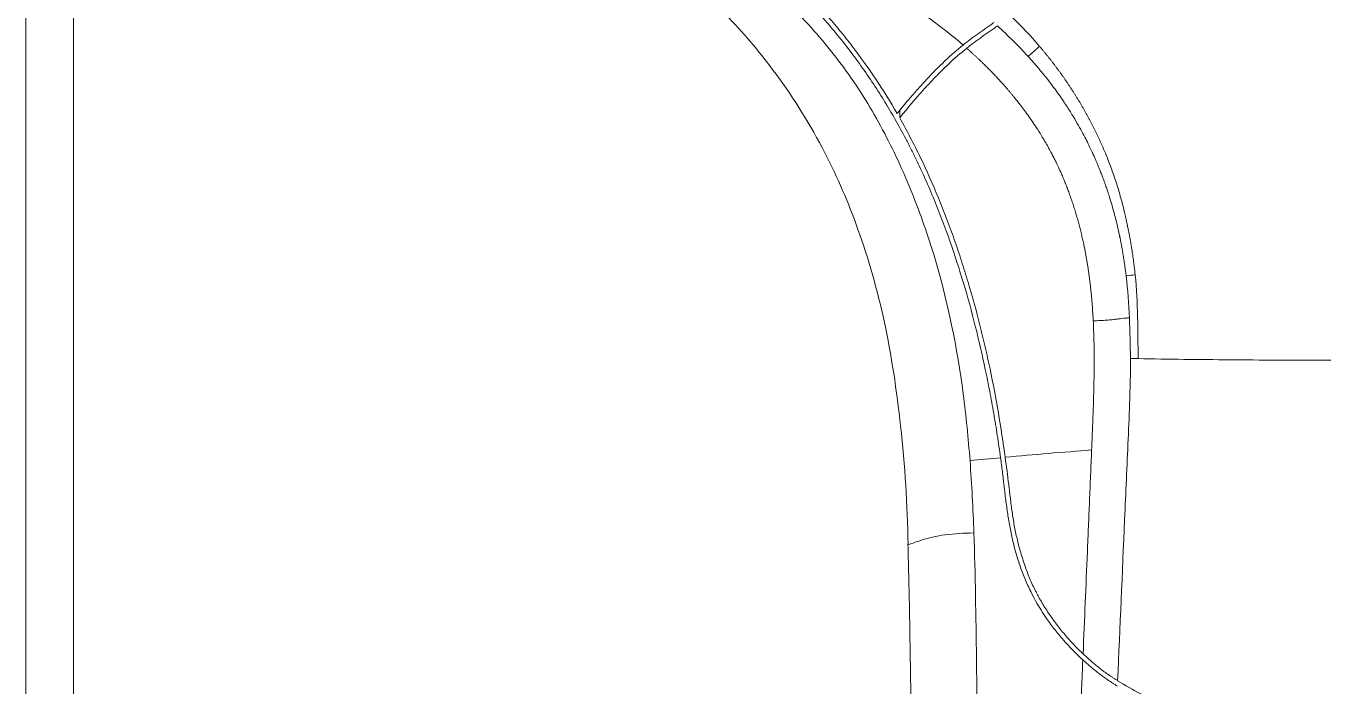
# Model space of a CAD drawing. Header units: millimetres. Extents: x -6909 to -4533, y -2578 to 782.
# Drawn here: x -5926.4 to -5871.7, y -706.4 to -678.6 of the extents above; entities that cross this region are included whole.
import ezdxf

# ---------------------------------------------------------------- set-up
doc = ezdxf.new("R2010")
doc.units = ezdxf.units.MM

msp = doc.modelspace()

# ---------------------------------------------------------------- linework, layer by layer
at = {"linetype": 'Continuous', "lineweight": 13}
msp.add_line((-5926.414, -1339.684), (-5926.414, -369.386), dxfattribs=at)
at = {"linetype": 'Continuous', "lineweight": 18}
for p, q in [((-5924.414, -369.386), (-5924.414, -1339.684)), ((-5889.568, -682.453), (-5889.568, -682.14))]:
    msp.add_line(p, q, dxfattribs=at)
for points, knots in [([(-5889.216, -700.451), (-5889.24, -698.775), (-5889.45, -695.611), (-5890.106, -691.143), (-5891.196, -687.272), (-5892.709, -683.755), (-5894.56, -680.76), (-5896.547, -678.397), (-5898.114, -676.877), (-5899.196, -675.947), (-5900.476, -674.915), (-5902.412, -673.541), (-5905.48, -671.695), (-5909.427, -669.709), (-5912.395, -668.251), (-5914.059, -667.475)], [0, 0, 0, 0, 0.111115, 0.2116, 0.301481, 0.380763, 0.469056, 0.539275, 0.591359, 0.618346, 0.636859, 0.704228, 0.778708, 0.877441, 1, 1, 1, 1]), ([(-5885.315, -696.788), (-5885.336, -696.632), (-5885.358, -696.475), (-5885.404, -696.162), (-5885.427, -696.006), (-5885.499, -695.538), (-5885.55, -695.227), (-5885.656, -694.606), (-5885.713, -694.297), (-5885.83, -693.679), (-5885.892, -693.372), (-5886.086, -692.451), (-5886.226, -691.841), (-5886.531, -690.629), (-5886.696, -690.027), (-5887.053, -688.832), (-5887.244, -688.238), (-5887.657, -687.06), (-5887.879, -686.476), (-5888.237, -685.607), (-5888.36, -685.319), (-5888.616, -684.746), (-5888.749, -684.461), (-5888.921, -684.106), (-5888.955, -684.035), (-5889.025, -683.894), (-5889.13, -683.683), (-5889.238, -683.473), (-5889.457, -683.056), (-5889.607, -682.782), (-5890.069, -681.968), (-5890.395, -681.438), (-5891.083, -680.406), (-5891.445, -679.902), (-5892.207, -678.924), (-5892.607, -678.448), (-5893.237, -677.755), (-5893.451, -677.528), (-5893.781, -677.192), (-5893.892, -677.081), (-5894.116, -676.86), (-5894.229, -676.751), (-5894.801, -676.21), (-5895.271, -675.796), (-5896.238, -675), (-5896.734, -674.619), (-5897.75, -673.886), (-5898.269, -673.535), (-5899.326, -672.858), (-5899.865, -672.532), (-5900.412, -672.217)], [0, 0, 0, 0, 0.015625, 0.015625, 0.03125, 0.03125, 0.0625, 0.0625, 0.09375, 0.09375, 0.125, 0.125, 0.1875, 0.1875, 0.25, 0.25, 0.3125, 0.3125, 0.375, 0.375, 0.40625, 0.40625, 0.4375, 0.4375, 0.445312, 0.445312, 0.453125, 0.46875, 0.46875, 0.5, 0.5, 0.5625, 0.5625, 0.625, 0.625, 0.6875, 0.6875, 0.71875, 0.71875, 0.734375, 0.734375, 0.75, 0.75, 0.8125, 0.8125, 0.875, 0.875, 0.9375, 0.9375, 1, 1, 1, 1]), ([(-5899.241, -672.69), (-5898.753, -672.991), (-5898.273, -673.301), (-5897.331, -673.945), (-5896.868, -674.279), (-5896.189, -674.799), (-5895.965, -674.976), (-5895.633, -675.246), (-5895.523, -675.337), (-5895.305, -675.521), (-5895.196, -675.614), (-5894.656, -676.081), (-5894.238, -676.468), (-5893.427, -677.267), (-5893.035, -677.679), (-5892.563, -678.212), (-5892.469, -678.32), (-5892.284, -678.536), (-5892.192, -678.646), (-5891.92, -678.976), (-5891.743, -679.199), (-5891.223, -679.876), (-5890.892, -680.339), (-5890.261, -681.286), (-5889.961, -681.771), (-5889.675, -682.266)], [0, 0, 0, 0, 0.125, 0.125, 0.25, 0.25, 0.3125, 0.3125, 0.34375, 0.34375, 0.375, 0.375, 0.5, 0.5, 0.625, 0.625, 0.65625, 0.65625, 0.6875, 0.6875, 0.75, 0.75, 0.875, 0.875, 1, 1, 1, 1]), ([(-5886.894, -679.375), (-5886.792, -679.292), (-5886.689, -679.212), (-5886.531, -679.094), (-5886.479, -679.055), (-5886.372, -678.977), (-5886.318, -678.938), (-5886.21, -678.862), (-5886.156, -678.823), (-5886.046, -678.747), (-5885.991, -678.708), (-5885.908, -678.649), (-5885.88, -678.63), (-5885.824, -678.59), (-5885.797, -678.569), (-5885.741, -678.529), (-5885.713, -678.509), (-5885.657, -678.469), (-5885.629, -678.449), (-5885.602, -678.429)], [0, 0, 0, 0, 0.25, 0.25, 0.375, 0.375, 0.5, 0.5, 0.625, 0.625, 0.75, 0.75, 0.8125, 0.8125, 0.875, 0.875, 0.9375, 0.9375, 1, 1, 1, 1]), ([(-5885.446, -678.569), (-5885.473, -678.589), (-5885.501, -678.608), (-5885.556, -678.647), (-5885.584, -678.667), (-5885.639, -678.707), (-5885.667, -678.726), (-5885.722, -678.766), (-5885.75, -678.786), (-5885.806, -678.825), (-5885.834, -678.845), (-5885.89, -678.883), (-5885.918, -678.902), (-5886, -678.96), (-5886.055, -678.998), (-5886.164, -679.074), (-5886.217, -679.112), (-5886.324, -679.189), (-5886.377, -679.228), (-5886.535, -679.346), (-5886.638, -679.426), (-5886.741, -679.508)], [0, 0, 0, 0, 0.0625, 0.0625, 0.125, 0.125, 0.1875, 0.1875, 0.25, 0.25, 0.3125, 0.3125, 0.375, 0.375, 0.5, 0.5, 0.625, 0.625, 0.75, 0.75, 1, 1, 1, 1]), ([(-5886.894, -679.375), (-5887.154, -679.584), (-5887.404, -679.804), (-5887.769, -680.148), (-5887.889, -680.264), (-5888.125, -680.501), (-5888.242, -680.621), (-5888.472, -680.864), (-5888.585, -680.988), (-5888.81, -681.237), (-5888.921, -681.363), (-5889.25, -681.744), (-5889.464, -682.003), (-5889.675, -682.266)], [0, 0, 0, 0, 0.25, 0.25, 0.375, 0.375, 0.5, 0.5, 0.625, 0.625, 0.75, 0.75, 1, 1, 1, 1]), ([(-5886.741, -679.508), (-5887.006, -679.72), (-5887.261, -679.944), (-5887.632, -680.294), (-5887.753, -680.412), (-5887.994, -680.654), (-5888.112, -680.776), (-5888.346, -681.024), (-5888.461, -681.15), (-5888.689, -681.404), (-5888.802, -681.532), (-5889.136, -681.921), (-5889.354, -682.185), (-5889.568, -682.453)], [0, 0, 0, 0, 0.25, 0.25, 0.375, 0.375, 0.5, 0.5, 0.625, 0.625, 0.75, 0.75, 1, 1, 1, 1]), ([(-5889.568, -682.453), (-5889.26, -682.997), (-5888.971, -683.551), (-5888.427, -684.675), (-5888.173, -685.246), (-5887.816, -686.114), (-5887.7, -686.405), (-5887.533, -686.845), (-5887.478, -686.993), (-5887.371, -687.288), (-5887.318, -687.436), (-5887.162, -687.88), (-5887.061, -688.178), (-5886.868, -688.776), (-5886.775, -689.076), (-5886.505, -689.979), (-5886.338, -690.586), (-5886.146, -691.35), (-5886.108, -691.503), (-5886.034, -691.809), (-5885.998, -691.963), (-5885.892, -692.424), (-5885.824, -692.732), (-5885.63, -693.658), (-5885.513, -694.277), (-5885.301, -695.521), (-5885.206, -696.145), (-5885.119, -696.77)], [0, 0, 0, 0, 0.125, 0.125, 0.25, 0.25, 0.3125, 0.3125, 0.34375, 0.34375, 0.375, 0.375, 0.4375, 0.4375, 0.5, 0.5, 0.625, 0.625, 0.65625, 0.65625, 0.6875, 0.6875, 0.75, 0.75, 0.875, 0.875, 1, 1, 1, 1]), ([(-5879.517, -692.609), (-5878.232, -692.631), (-5876.936, -692.647), (-5874.331, -692.669), (-5871.714, -692.679), (-5869.098, -692.669), (-5866.493, -692.647), (-5865.197, -692.631), (-5863.912, -692.609)], [0, 0, 0, 0, 0.25, 0.25, 0.5, 0.75, 0.75, 1, 1, 1, 1]), ([(-5885.315, -696.788), (-5885.288, -696.985), (-5885.263, -697.182), (-5885.226, -697.478), (-5885.214, -697.577), (-5885.19, -697.774), (-5885.179, -697.873), (-5885.144, -698.169), (-5885.121, -698.367), (-5885.07, -698.761), (-5885.044, -698.958), (-5884.984, -699.35), (-5884.952, -699.546), (-5884.878, -699.935), (-5884.838, -700.129), (-5884.746, -700.515), (-5884.696, -700.707), (-5884.583, -701.089), (-5884.521, -701.279), (-5884.419, -701.562), (-5884.384, -701.656), (-5884.31, -701.842), (-5884.195, -702.118), (-5884.068, -702.386), (-5883.799, -702.911), (-5883.598, -703.246), (-5883.266, -703.728), (-5883.151, -703.885), (-5882.97, -704.116), (-5882.909, -704.192), (-5882.784, -704.342), (-5882.721, -704.416), (-5882.4, -704.781), (-5882.128, -705.056), (-5881.845, -705.316)], [0, 0, 0, 0, 0.0625, 0.0625, 0.09375, 0.09375, 0.125, 0.125, 0.1875, 0.1875, 0.25, 0.25, 0.3125, 0.3125, 0.375, 0.375, 0.4375, 0.4375, 0.5, 0.5, 0.53125, 0.53125, 0.5625, 0.625, 0.625, 0.75, 0.75, 0.8125, 0.8125, 0.84375, 0.84375, 0.875, 0.875, 1, 1, 1, 1]), ([(-5885.119, -696.77), (-5885.066, -697.153), (-5885.017, -697.537), (-5884.958, -698.017), (-5884.947, -698.113), (-5884.924, -698.305), (-5884.901, -698.497), (-5884.878, -698.689), (-5884.853, -698.881), (-5884.84, -698.977), (-5884.814, -699.168), (-5884.799, -699.263), (-5884.769, -699.453), (-5884.72, -699.737), (-5884.662, -700.018), (-5884.533, -700.576), (-5884.43, -700.942), (-5884.244, -701.48), (-5884.178, -701.658), (-5884.068, -701.921), (-5884.03, -702.009), (-5883.951, -702.183), (-5883.89, -702.312), (-5883.824, -702.44), (-5883.78, -702.526), (-5883.758, -702.568), (-5883.689, -702.695), (-5883.642, -702.779), (-5883.498, -703.027), (-5883.397, -703.189), (-5883.186, -703.505), (-5883.076, -703.66), (-5882.904, -703.886), (-5882.846, -703.961), (-5882.727, -704.108), (-5882.667, -704.181), (-5882.485, -704.396), (-5882.359, -704.535), (-5882.102, -704.806), (-5881.97, -704.937), (-5881.835, -705.065)], [0, 0, 0, 0, 0.125, 0.125, 0.15625, 0.15625, 0.1875, 0.21875, 0.21875, 0.25, 0.25, 0.28125, 0.28125, 0.3125, 0.375, 0.375, 0.5, 0.5, 0.5625, 0.5625, 0.59375, 0.59375, 0.625, 0.640625, 0.640625, 0.65625, 0.65625, 0.6875, 0.6875, 0.75, 0.75, 0.8125, 0.8125, 0.84375, 0.84375, 0.875, 0.875, 0.9375, 0.9375, 1, 1, 1, 1]), ([(-5887.667, -801.958), (-5887.669, -801.825), (-5887.671, -801.693), (-5887.675, -801.428), (-5887.677, -801.295), (-5887.683, -800.897), (-5887.687, -800.632), (-5887.698, -799.837), (-5887.706, -799.307), (-5887.73, -797.716), (-5887.746, -796.656), (-5887.793, -793.475), (-5887.824, -791.354), (-5887.918, -784.992), (-5887.981, -780.751), (-5888.107, -772.268), (-5888.17, -768.027), (-5888.265, -761.665), (-5888.296, -759.544), (-5888.359, -755.303), (-5888.391, -753.182), (-5888.454, -748.941), (-5888.486, -746.82), (-5888.55, -742.577), (-5888.597, -739.396), (-5888.645, -736.215), (-5888.677, -734.094), (-5888.693, -733.034), (-5888.741, -729.854), (-5888.805, -725.614), (-5888.886, -720.312), (-5888.935, -717.127), (-5888.959, -715.533), (-5888.968, -715.002), (-5888.984, -713.94), (-5888.997, -713.143), (-5889.009, -712.352), (-5889.017, -711.826), (-5889.021, -711.565), (-5889.033, -710.783), (-5889.045, -710.006), (-5889.058, -709.231), (-5889.066, -708.714), (-5889.07, -708.455), (-5889.083, -707.677), (-5889.092, -707.158), (-5889.104, -706.38), (-5889.108, -706.12), (-5889.117, -705.601), (-5889.128, -704.823), (-5889.157, -703.008), (-5889.19, -701.455), (-5889.222, -700.42)], [0, 0, 0, 0, 0.003906, 0.003906, 0.007812, 0.007812, 0.015625, 0.015625, 0.03125, 0.03125, 0.0625, 0.0625, 0.125, 0.125, 0.25, 0.25, 0.375, 0.375, 0.4375, 0.4375, 0.5, 0.5, 0.5625, 0.5625, 0.625, 0.65625, 0.65625, 0.6875, 0.6875, 0.75, 0.8125, 0.84375, 0.84375, 0.859375, 0.859375, 0.875, 0.882812, 0.882812, 0.890625, 0.890625, 0.90625, 0.914062, 0.914062, 0.921875, 0.921875, 0.9375, 0.9375, 0.945312, 0.945312, 0.953125, 0.96875, 1, 1, 1, 1]), ([(-5880.378, -706.197), (-5880.411, -706.176), (-5880.444, -706.155), (-5880.51, -706.113), (-5880.543, -706.091), (-5880.609, -706.048), (-5880.642, -706.027), (-5880.707, -705.983), (-5880.74, -705.961), (-5880.804, -705.917), (-5880.836, -705.894), (-5880.9, -705.849), (-5880.931, -705.826), (-5881.025, -705.757), (-5881.086, -705.71), (-5881.206, -705.615), (-5881.266, -705.567), (-5881.383, -705.47), (-5881.441, -705.421), (-5881.613, -705.272), (-5881.725, -705.17), (-5881.835, -705.065)], [0, 0, 0, 0, 0.0625, 0.0625, 0.125, 0.125, 0.1875, 0.1875, 0.25, 0.25, 0.3125, 0.3125, 0.375, 0.375, 0.5, 0.5, 0.625, 0.625, 0.75, 0.75, 1, 1, 1, 1]), ([(-5881.845, -705.316), (-5881.734, -705.418), (-5881.622, -705.517), (-5881.449, -705.663), (-5881.391, -705.712), (-5881.273, -705.807), (-5881.214, -705.854), (-5881.093, -705.947), (-5881.032, -705.992), (-5880.939, -706.06), (-5880.907, -706.083), (-5880.844, -706.127), (-5880.812, -706.149), (-5880.748, -706.193), (-5880.715, -706.214), (-5880.65, -706.257), (-5880.617, -706.278), (-5880.552, -706.32), (-5880.519, -706.341), (-5880.453, -706.383), (-5880.42, -706.404), (-5880.387, -706.424)], [0, 0, 0, 0, 0.25, 0.25, 0.375, 0.375, 0.5, 0.5, 0.625, 0.625, 0.6875, 0.6875, 0.75, 0.75, 0.8125, 0.8125, 0.875, 0.875, 0.9375, 0.9375, 1, 1, 1, 1]), ([(-5880.378, -706.197), (-5880.058, -706.398), (-5879.731, -706.584), (-5879.064, -706.925), (-5878.724, -707.082), (-5878.033, -707.368), (-5877.681, -707.498), (-5876.965, -707.734), (-5876.602, -707.839), (-5876.141, -707.956), (-5876.048, -707.979), (-5875.862, -708.022), (-5875.584, -708.085), (-5875.304, -708.142), (-5874.744, -708.245), (-5873.995, -708.36), (-5873.239, -708.428), (-5872.481, -708.474), (-5872.1, -708.485), (-5871.622, -708.485), (-5871.526, -708.485), (-5871.335, -708.482), (-5871.239, -708.48), (-5870.952, -708.471), (-5870.761, -708.462), (-5870.191, -708.428), (-5869.813, -708.394), (-5869.063, -708.303), (-5868.69, -708.246), (-5867.949, -708.11), (-5867.581, -708.03), (-5866.85, -707.846), (-5866.488, -707.741), (-5866.038, -707.594), (-5865.948, -707.563), (-5865.768, -707.501), (-5865.679, -707.469), (-5865.412, -707.37), (-5865.235, -707.301), (-5864.711, -707.085), (-5864.369, -706.927), (-5863.866, -706.67), (-5863.7, -706.581), (-5863.373, -706.395), (-5863.211, -706.299), (-5863.051, -706.198)], [0, 0, 0, 0, 0.0625, 0.0625, 0.125, 0.125, 0.1875, 0.1875, 0.25, 0.25, 0.265625, 0.265625, 0.28125, 0.3125, 0.3125, 0.375, 0.4375, 0.4375, 0.5, 0.5, 0.515625, 0.515625, 0.53125, 0.53125, 0.5625, 0.5625, 0.625, 0.625, 0.6875, 0.6875, 0.75, 0.75, 0.8125, 0.8125, 0.828125, 0.828125, 0.84375, 0.84375, 0.875, 0.875, 0.9375, 0.9375, 0.96875, 0.96875, 1, 1, 1, 1])]:
    msp.add_open_spline(points, degree=3, knots=knots, dxfattribs=at)
at = {"linetype": 'Continuous', "lineweight": 13}
for points, knots in [([(-5908.077, -669.089), (-5908.059, -669.098), (-5907.839, -669.207), (-5907.416, -669.415), (-5906.808, -669.713), (-5906.2, -670.01), (-5905.39, -670.407), (-5904.372, -670.907), (-5903.177, -671.507), (-5901.016, -672.641), (-5898.504, -674.13), (-5895.763, -676.198), (-5893.634, -678.192), (-5891.764, -680.435), (-5890.234, -682.919), (-5889.019, -685.575), (-5887.725, -689.26), (-5886.96, -693.078), (-5886.674, -695.97), (-5886.603, -696.912)], [0, 0, 0, 0, 0.001638, 0.020268, 0.038897, 0.057526, 0.076155, 0.113413, 0.150672, 0.18793, 0.305621, 0.383096, 0.460571, 0.538045, 0.61552, 0.692995, 0.770469, 0.925419, 1, 1, 1, 1]), ([(-5886.894, -679.375), (-5887.782, -678.611), (-5888.733, -677.927), (-5889.967, -677.144), (-5890.216, -676.991), (-5890.718, -676.691), (-5891.476, -676.251), (-5892.249, -675.838), (-5893.03, -675.439), (-5893.292, -675.308), (-5893.817, -675.051), (-5894.213, -674.862), (-5894.61, -674.678), (-5894.875, -674.556), (-5895.272, -674.374), (-5895.671, -674.197), (-5896.074, -674.02), (-5896.209, -673.961), (-5896.48, -673.843), (-5896.89, -673.667), (-5897.304, -673.492), (-5897.857, -673.26), (-5898.134, -673.145), (-5898.687, -672.916), (-5898.964, -672.803), (-5899.241, -672.69)], [0, 0, 0, 0, 0.25, 0.25, 0.3125, 0.3125, 0.375, 0.5, 0.5, 0.5625, 0.5625, 0.625, 0.65625, 0.65625, 0.6875, 0.75, 0.75, 0.78125, 0.78125, 0.8125, 0.875, 0.875, 0.9375, 0.9375, 1, 1, 1, 1]), ([(-5885.446, -678.569), (-5885.22, -678.773), (-5885, -678.982), (-5884.568, -679.411), (-5884.357, -679.631), (-5884.15, -679.858)], [0, 0, 0, 0, 0.5, 0.5, 1, 1, 1, 1]), ([(-5881.406, -691.011), (-5881.408, -690.984), (-5881.41, -690.93), (-5881.415, -690.849), (-5881.42, -690.767), (-5881.425, -690.686), (-5881.43, -690.605), (-5881.436, -690.523), (-5881.441, -690.442), (-5881.447, -690.361), (-5881.454, -690.279), (-5881.46, -690.198), (-5881.467, -690.117), (-5881.474, -690.036), (-5881.482, -689.954), (-5881.49, -689.873), (-5881.498, -689.792), (-5881.506, -689.711), (-5881.515, -689.63), (-5881.524, -689.549), (-5881.533, -689.468), (-5881.543, -689.387), (-5881.553, -689.306), (-5881.563, -689.225), (-5881.574, -689.144), (-5881.585, -689.063), (-5881.596, -688.982), (-5881.608, -688.901), (-5881.62, -688.821), (-5881.632, -688.74), (-5881.645, -688.659), (-5881.658, -688.579), (-5881.671, -688.498), (-5881.685, -688.418), (-5881.699, -688.337), (-5881.713, -688.257), (-5881.728, -688.177), (-5881.744, -688.097), (-5881.759, -688.017), (-5881.775, -687.937), (-5881.791, -687.857), (-5881.81, -687.767), (-5881.832, -687.668), (-5881.856, -687.558), (-5881.881, -687.449), (-5881.906, -687.341), (-5881.933, -687.232), (-5881.96, -687.123), (-5881.988, -687.015), (-5882.016, -686.907), (-5882.046, -686.799), (-5882.076, -686.691), (-5882.107, -686.584), (-5882.138, -686.477), (-5882.171, -686.37), (-5882.204, -686.263), (-5882.238, -686.156), (-5882.273, -686.05), (-5882.308, -685.944), (-5882.344, -685.838), (-5882.382, -685.733), (-5882.42, -685.628), (-5882.458, -685.523), (-5882.498, -685.418), (-5882.538, -685.314), (-5882.579, -685.21), (-5882.621, -685.106), (-5882.664, -685.003), (-5882.707, -684.9), (-5882.751, -684.797), (-5882.786, -684.718), (-5882.814, -684.655), (-5882.841, -684.598), (-5882.879, -684.515), (-5882.931, -684.406), (-5882.996, -684.273), (-5883.075, -684.115), (-5883.17, -683.932), (-5883.281, -683.726), (-5883.41, -683.498), (-5883.567, -683.234), (-5883.744, -682.949), (-5883.935, -682.66), (-5884.121, -682.391), (-5884.301, -682.143), (-5884.425, -681.979), (-5884.493, -681.892), (-5884.508, -681.872), (-5884.524, -681.851), (-5884.543, -681.828), (-5884.562, -681.803), (-5884.583, -681.776), (-5884.606, -681.747), (-5884.63, -681.716), (-5884.656, -681.684), (-5884.683, -681.65), (-5884.712, -681.613), (-5884.743, -681.576), (-5884.775, -681.536), (-5884.809, -681.495), (-5884.845, -681.451), (-5884.882, -681.406), (-5884.921, -681.36), (-5884.962, -681.311), (-5885.005, -681.261), (-5885.049, -681.209), (-5885.096, -681.156), (-5885.144, -681.101), (-5885.194, -681.044), (-5885.247, -680.985), (-5885.301, -680.925), (-5885.357, -680.864), (-5885.415, -680.8), (-5885.475, -680.735), (-5885.538, -680.669), (-5885.603, -680.601), (-5885.669, -680.531), (-5885.738, -680.46), (-5885.809, -680.388), (-5885.883, -680.314), (-5885.958, -680.239), (-5886.036, -680.162), (-5886.116, -680.085), (-5886.198, -680.005), (-5886.283, -679.925), (-5886.37, -679.844), (-5886.459, -679.761), (-5886.551, -679.678), (-5886.645, -679.593), (-5886.708, -679.536), (-5886.741, -679.508)], [0, 0, 0, 0, 0.006233, 0.012467, 0.018702, 0.024937, 0.031172, 0.037408, 0.043645, 0.049881, 0.056118, 0.062356, 0.068593, 0.074832, 0.08107, 0.087309, 0.093548, 0.099787, 0.106027, 0.112267, 0.118507, 0.124748, 0.130989, 0.13723, 0.143471, 0.149713, 0.155955, 0.162196, 0.168438, 0.174679, 0.180921, 0.187162, 0.193403, 0.199643, 0.205883, 0.212123, 0.218363, 0.224602, 0.230841, 0.237079, 0.243317, 0.249555, 0.258113, 0.266671, 0.275228, 0.283785, 0.29234, 0.300894, 0.309448, 0.318002, 0.326555, 0.335107, 0.34366, 0.352212, 0.360765, 0.369318, 0.377871, 0.386425, 0.394979, 0.403533, 0.412088, 0.420643, 0.429198, 0.437754, 0.44631, 0.454867, 0.463424, 0.471981, 0.480539, 0.489097, 0.497656, 0.500281, 0.505089, 0.512079, 0.521252, 0.532608, 0.546147, 0.56187, 0.579777, 0.599871, 0.622153, 0.650219, 0.676759, 0.701764, 0.725227, 0.747154, 0.748848, 0.750727, 0.75279, 0.755037, 0.757469, 0.760086, 0.762887, 0.765873, 0.769044, 0.7724, 0.775941, 0.779668, 0.78358, 0.787679, 0.791965, 0.796438, 0.801098, 0.805947, 0.810985, 0.816212, 0.821631, 0.827241, 0.833044, 0.839041, 0.845234, 0.851622, 0.858208, 0.864991, 0.871971, 0.879148, 0.886522, 0.894093, 0.90186, 0.909823, 0.917981, 0.926334, 0.93488, 0.943618, 0.952546, 0.961664, 0.970968, 0.980459, 0.990137, 1, 1, 1, 1]), ([(-5884.15, -679.858), (-5884.135, -679.874), (-5884.106, -679.906), (-5884.062, -679.955), (-5884.016, -680.006), (-5883.97, -680.058), (-5883.922, -680.113), (-5883.873, -680.169), (-5883.822, -680.227), (-5883.771, -680.287), (-5883.718, -680.349), (-5883.665, -680.413), (-5883.61, -680.478), (-5883.555, -680.546), (-5883.498, -680.615), (-5883.44, -680.687), (-5883.382, -680.76), (-5883.323, -680.836), (-5883.198, -680.996), (-5883.024, -681.228), (-5882.815, -681.52), (-5882.642, -681.773), (-5882.453, -682.061), (-5882.249, -682.388), (-5882.032, -682.759), (-5881.847, -683.095), (-5881.692, -683.394), (-5881.563, -683.655), (-5881.458, -683.876), (-5881.376, -684.057), (-5881.318, -684.187), (-5881.274, -684.287), (-5881.236, -684.377), (-5881.19, -684.487), (-5881.136, -684.617), (-5881.077, -684.768), (-5881.011, -684.939), (-5880.941, -685.132), (-5880.881, -685.302), (-5880.826, -685.464), (-5880.77, -685.632), (-5880.696, -685.865), (-5880.606, -686.165), (-5880.531, -686.438), (-5880.473, -686.661), (-5880.435, -686.813), (-5880.398, -686.964), (-5880.363, -687.116), (-5880.328, -687.268), (-5880.304, -687.378), (-5880.29, -687.446), (-5880.283, -687.477), (-5880.276, -687.514), (-5880.266, -687.559), (-5880.256, -687.611), (-5880.244, -687.671), (-5880.231, -687.738), (-5880.217, -687.812), (-5880.202, -687.894), (-5880.186, -687.983), (-5880.17, -688.079), (-5880.152, -688.183), (-5880.134, -688.294), (-5880.115, -688.412), (-5880.096, -688.538), (-5880.077, -688.672), (-5880.057, -688.813), (-5880.038, -688.961), (-5880.025, -689.063), (-5880.019, -689.115)], [0, 0, 0, 0, 0.006201, 0.012611, 0.019228, 0.026054, 0.033088, 0.040331, 0.047783, 0.055443, 0.063311, 0.071389, 0.079674, 0.088167, 0.096867, 0.105774, 0.114887, 0.124206, 0.133729, 0.173798, 0.208655, 0.23832, 0.262815, 0.308934, 0.350572, 0.387745, 0.420447, 0.448676, 0.472428, 0.4917, 0.50649, 0.513903, 0.523392, 0.534957, 0.548599, 0.564318, 0.582112, 0.601982, 0.623927, 0.634555, 0.651746, 0.675497, 0.705805, 0.742669, 0.757822, 0.772969, 0.788108, 0.803242, 0.81837, 0.833492, 0.83578, 0.838787, 0.842514, 0.846961, 0.852126, 0.858012, 0.864616, 0.871941, 0.879985, 0.888748, 0.898232, 0.908435, 0.919358, 0.931, 0.943362, 0.956444, 0.970244, 0.984763, 1, 1, 1, 1]), ([(-5883.669, -679.431), (-5883.656, -679.447), (-5883.629, -679.479), (-5883.588, -679.527), (-5883.548, -679.575), (-5883.508, -679.623), (-5883.469, -679.671), (-5883.429, -679.719), (-5883.39, -679.768), (-5883.35, -679.816), (-5883.311, -679.865), (-5883.272, -679.914), (-5883.234, -679.963), (-5883.195, -680.012), (-5883.157, -680.062), (-5883.119, -680.111), (-5883.081, -680.161), (-5883.043, -680.21), (-5883.005, -680.26), (-5882.968, -680.31), (-5882.931, -680.36), (-5882.894, -680.411), (-5882.857, -680.461), (-5882.82, -680.512), (-5882.783, -680.562), (-5882.747, -680.613), (-5882.711, -680.664), (-5882.675, -680.715), (-5882.639, -680.766), (-5882.603, -680.818), (-5882.568, -680.869), (-5882.533, -680.921), (-5882.498, -680.972), (-5882.463, -681.024), (-5882.428, -681.076), (-5882.393, -681.128), (-5882.359, -681.18), (-5882.325, -681.233), (-5882.291, -681.285), (-5882.257, -681.338), (-5882.224, -681.39), (-5882.19, -681.443), (-5882.157, -681.496), (-5882.124, -681.549), (-5882.091, -681.602), (-5882.058, -681.656), (-5882.026, -681.709), (-5881.994, -681.762), (-5881.962, -681.816), (-5881.93, -681.87), (-5881.898, -681.924), (-5881.867, -681.978), (-5881.836, -682.032), (-5881.804, -682.086), (-5881.774, -682.14), (-5881.743, -682.195), (-5881.713, -682.249), (-5881.682, -682.304), (-5881.652, -682.359), (-5881.622, -682.414), (-5881.593, -682.469), (-5881.563, -682.524), (-5881.534, -682.579), (-5881.505, -682.634), (-5881.476, -682.69), (-5881.448, -682.745), (-5881.419, -682.801), (-5881.391, -682.857), (-5881.363, -682.912), (-5881.335, -682.968), (-5881.308, -683.024), (-5881.28, -683.081), (-5881.253, -683.137), (-5881.226, -683.193), (-5881.199, -683.25), (-5881.173, -683.306), (-5881.147, -683.363), (-5881.121, -683.42), (-5881.095, -683.477), (-5881.069, -683.533), (-5881.044, -683.591), (-5881.018, -683.648), (-5880.993, -683.705), (-5880.968, -683.762), (-5880.944, -683.82), (-5880.919, -683.877), (-5880.865, -684.007), (-5880.783, -684.209), (-5880.677, -684.485), (-5880.575, -684.763), (-5880.48, -685.042), (-5880.389, -685.323), (-5880.304, -685.605), (-5880.224, -685.889), (-5880.15, -686.173), (-5880.099, -686.382), (-5880.069, -686.514), (-5880.055, -686.571), (-5880.042, -686.632), (-5880.027, -686.696), (-5880.012, -686.764), (-5879.996, -686.836), (-5879.98, -686.912), (-5879.963, -686.991), (-5879.946, -687.075), (-5879.928, -687.162), (-5879.91, -687.252), (-5879.892, -687.347), (-5879.874, -687.446), (-5879.855, -687.548), (-5879.836, -687.654), (-5879.817, -687.764), (-5879.798, -687.878), (-5879.779, -687.995), (-5879.761, -688.117), (-5879.742, -688.242), (-5879.724, -688.371), (-5879.706, -688.504), (-5879.688, -688.641), (-5879.67, -688.782), (-5879.653, -688.927), (-5879.643, -689.024), (-5879.637, -689.074)], [0, 0, 0, 0, 0.005884, 0.011769, 0.017653, 0.023537, 0.02942, 0.035304, 0.041188, 0.047071, 0.052955, 0.058838, 0.064721, 0.070604, 0.076487, 0.08237, 0.088253, 0.094136, 0.100019, 0.105902, 0.111785, 0.117668, 0.12355, 0.129433, 0.135316, 0.141199, 0.147081, 0.152964, 0.158847, 0.16473, 0.170612, 0.176495, 0.182378, 0.188261, 0.194144, 0.200027, 0.205909, 0.211792, 0.217675, 0.223558, 0.22944, 0.235323, 0.241206, 0.247088, 0.252971, 0.258853, 0.264736, 0.270618, 0.2765, 0.282383, 0.288265, 0.294147, 0.30003, 0.305912, 0.311794, 0.317676, 0.323558, 0.32944, 0.335322, 0.341204, 0.347087, 0.352969, 0.358851, 0.364733, 0.370615, 0.376497, 0.382379, 0.388261, 0.394143, 0.400025, 0.405907, 0.411789, 0.417672, 0.423554, 0.429436, 0.435319, 0.441201, 0.447084, 0.452967, 0.458849, 0.464732, 0.470615, 0.476498, 0.482381, 0.488265, 0.494148, 0.500032, 0.527924, 0.555792, 0.583635, 0.611449, 0.639235, 0.666989, 0.694713, 0.722406, 0.750072, 0.755227, 0.760738, 0.766605, 0.772828, 0.779408, 0.786344, 0.793636, 0.801285, 0.80929, 0.817652, 0.82637, 0.835446, 0.844878, 0.854667, 0.864813, 0.875317, 0.886177, 0.897395, 0.908971, 0.920903, 0.933193, 0.945841, 0.958845, 0.972207, 0.985925, 1, 1, 1, 1]), ([(-5881.475, -696.462), (-5881.465, -696.232), (-5881.456, -696.002), (-5881.437, -695.543), (-5881.41, -694.854), (-5881.387, -694.163), (-5881.375, -693.586), (-5881.373, -693.47), (-5881.37, -693.238), (-5881.367, -693.006), (-5881.366, -692.778), (-5881.366, -692.552), (-5881.367, -692.44), (-5881.369, -692.22), (-5881.371, -692.055), (-5881.375, -691.892), (-5881.377, -691.782), (-5881.379, -691.727), (-5881.387, -691.452), (-5881.395, -691.231), (-5881.406, -691.011)], [0, 0, 0, 0, 0.125, 0.125, 0.25, 0.5, 0.5, 0.5625, 0.5625, 0.625, 0.6875, 0.6875, 0.75, 0.75, 0.8125, 0.84375, 0.84375, 0.875, 0.875, 1, 1, 1, 1]), ([(-5879.879, -690.887), (-5879.9, -690.888), (-5879.92, -690.889), (-5879.962, -690.891), (-5879.983, -690.892), (-5880.045, -690.897), (-5880.087, -690.9), (-5880.172, -690.91), (-5880.216, -690.916), (-5880.312, -690.929), (-5880.363, -690.936), (-5880.477, -690.951), (-5880.539, -690.959), (-5880.644, -690.969), (-5880.68, -690.973), (-5880.757, -690.979), (-5880.797, -690.982), (-5880.88, -690.988), (-5880.924, -690.991), (-5881.014, -690.996), (-5881.061, -690.998), (-5881.156, -691.003), (-5881.206, -691.004), (-5881.305, -691.008), (-5881.356, -691.01), (-5881.406, -691.011)], [0, 0, 0, 0, 0.0625, 0.0625, 0.125, 0.125, 0.25, 0.25, 0.375, 0.375, 0.5, 0.5, 0.625, 0.625, 0.6875, 0.6875, 0.75, 0.75, 0.8125, 0.8125, 0.875, 0.875, 0.9375, 0.9375, 1, 1, 1, 1]), ([(-5879.835, -692.605), (-5879.835, -692.896), (-5879.838, -693.176), (-5879.849, -693.739), (-5879.872, -694.587), (-5879.908, -695.438), (-5879.958, -696.572), (-5879.983, -697.137), (-5880.032, -698.269), (-5880.057, -698.836), (-5880.181, -701.668), (-5880.279, -703.932), (-5880.378, -706.197)], [0, 0, 0, 0, 0.0625, 0.0625, 0.125, 0.25, 0.25, 0.375, 0.375, 0.5, 0.5, 1, 1, 1, 1]), ([(-5881.835, -705.065), (-5881.774, -703.631), (-5881.698, -701.838), (-5881.623, -700.047), (-5881.593, -699.33), (-5881.578, -698.972), (-5881.549, -698.255), (-5881.534, -697.897), (-5881.504, -697.179), (-5881.49, -696.821), (-5881.475, -696.462)], [0, 0, 0, 0, 0.5, 0.625, 0.625, 0.75, 0.75, 0.875, 0.875, 1, 1, 1, 1]), ([(-5886.44, -699.963), (-5886.851, -699.971), (-5887.683, -700.007), (-5888.703, -700.267), (-5889.228, -700.485), (-5889.23, -700.448), (-5889.222, -700.42)], [0, 0, 0, 0, 0.24997, 0.49998, 0.74999, 1, 1, 1, 1]), ([(-5886.44, -699.963), (-5886.378, -701.729), (-5886.354, -703.498), (-5886.328, -705.486), (-5886.325, -705.706), (-5886.319, -706.148), (-5886.31, -706.81), (-5886.297, -707.693), (-5886.288, -708.357), (-5886.281, -708.8), (-5886.278, -709.021), (-5886.269, -709.686), (-5886.262, -710.13), (-5886.25, -711.014), (-5886.243, -711.455), (-5886.231, -712.33), (-5886.219, -713.2), (-5886.207, -714.063), (-5886.195, -714.927), (-5886.188, -715.359), (-5886.158, -717.518), (-5886.086, -722.705), (-5886.015, -727.901), (-5885.944, -733.096), (-5885.921, -734.827), (-5885.874, -738.289), (-5885.85, -740.02), (-5885.803, -743.482), (-5885.779, -745.213), (-5885.732, -748.674), (-5885.685, -752.136), (-5885.637, -755.599), (-5885.589, -759.061), (-5885.565, -760.792), (-5885.492, -765.986), (-5885.443, -769.448), (-5885.344, -776.373), (-5885.293, -779.835), (-5885.242, -783.297)], [0, 0, 0, 0, 0.0625, 0.0625, 0.070312, 0.070312, 0.078125, 0.09375, 0.101562, 0.101562, 0.109375, 0.109375, 0.125, 0.125, 0.140625, 0.140625, 0.15625, 0.171875, 0.171875, 0.1875, 0.1875, 0.25, 0.375, 0.375, 0.4375, 0.4375, 0.5, 0.5, 0.5625, 0.5625, 0.625, 0.6875, 0.6875, 0.75, 0.75, 0.875, 0.875, 1, 1, 1, 1]), ([(-5885.242, -783.297), (-5884.676, -770.3), (-5884.107, -757.303), (-5883.256, -737.808), (-5882.902, -729.685), (-5882.549, -721.562), (-5882.407, -718.313), (-5882.266, -715.064), (-5882.09, -711.002), (-5881.985, -708.565), (-5881.915, -706.941), (-5881.88, -706.128), (-5881.846, -705.316)], [0, 0, 0, 0, 0.5, 0.5, 0.75, 0.8125, 0.8125, 0.875, 0.9375, 0.96875, 0.96875, 1, 1, 1, 1])]:
    msp.add_open_spline(points, degree=3, knots=knots, dxfattribs=at)
for points in [[(-5884.852, -678.169), (-5884.439, -678.572), (-5884.043, -678.992), (-5883.669, -679.431)], [(-5883.669, -679.431), (-5883.829, -679.572), (-5883.988, -679.712), (-5884.15, -679.858)], [(-5879.637, -689.074), (-5879.762, -689.085), (-5879.886, -689.096), (-5880.019, -689.115)], [(-5880.019, -689.115), (-5879.95, -689.704), (-5879.905, -690.295), (-5879.879, -690.887)], [(-5886.603, -696.912), (-5886.173, -696.87), (-5885.744, -696.829), (-5885.315, -696.788)], [(-5886.603, -696.912), (-5886.526, -697.928), (-5886.476, -698.945), (-5886.44, -699.963)]]:
    msp.add_open_spline(points, degree=3, dxfattribs=at)
at = {"linetype": 'Continuous', "lineweight": 18}
for points in [[(-5879.637, -689.074), (-5879.518, -690.248), (-5879.521, -691.43), (-5879.517, -692.609)], [(-5879.836, -692.606), (-5879.844, -692.03), (-5879.854, -691.457), (-5879.879, -690.887)], [(-5879.517, -692.609), (-5879.621, -692.608), (-5879.725, -692.607), (-5879.836, -692.606)], [(-5885.119, -696.77), (-5883.9, -696.657), (-5882.685, -696.555), (-5881.475, -696.462)]]:
    msp.add_open_spline(points, degree=3, dxfattribs=at)

doc.saveas('drawing.dxf')
